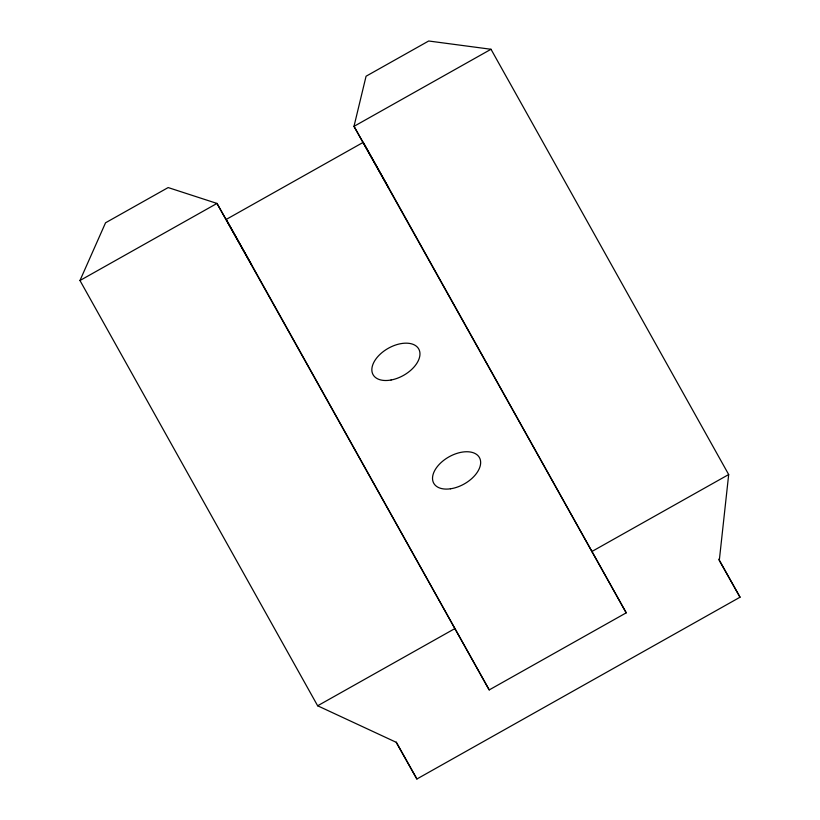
<?xml version="1.0" encoding="UTF-8"?>
<svg xmlns="http://www.w3.org/2000/svg" width="820" height="820" viewBox="0 0 820 820"><rect width="100%" height="100%" fill="white"/><g stroke="black" fill="none" stroke-linecap="round" stroke-linejoin="round"><path stroke-width="1.23" d="M79.97 280.512L216.982 203.432L489.212 689.917L626.224 612.837L353.994 126.352L366.068 76.229L428.686 41L491.006 49.272L728.683 474.544L719.294 560.48L740.029 597.206L416.888 779L396.152 742.274L317.647 705.784L79.97 280.512L105.544 222.794L168.161 187.565L216.982 203.432L251.545 264.645M491.006 49.272L353.994 126.352L388.557 187.565M317.647 705.784L454.659 628.704M591.671 551.624L728.683 474.544M718.791 559.209L740.029 597.206M626.224 612.837L363.27 142.332L226.258 219.411L489.212 689.917M396.275 742.12L416.888 779M391.058 380.008A26.199 15.549 -29.4 0 0 418.733 348.982A26.199 15.549 -29.4 0 0 377.917 356.505A26.199 15.549 -29.4 0 0 391.058 380.008M450.426 488.802A26.199 15.549 -29.4 0 0 479.813 458.349A26.199 15.549 -29.4 0 0 439.52 464.089A26.199 15.549 -29.4 0 0 450.426 488.802"/></g></svg>
